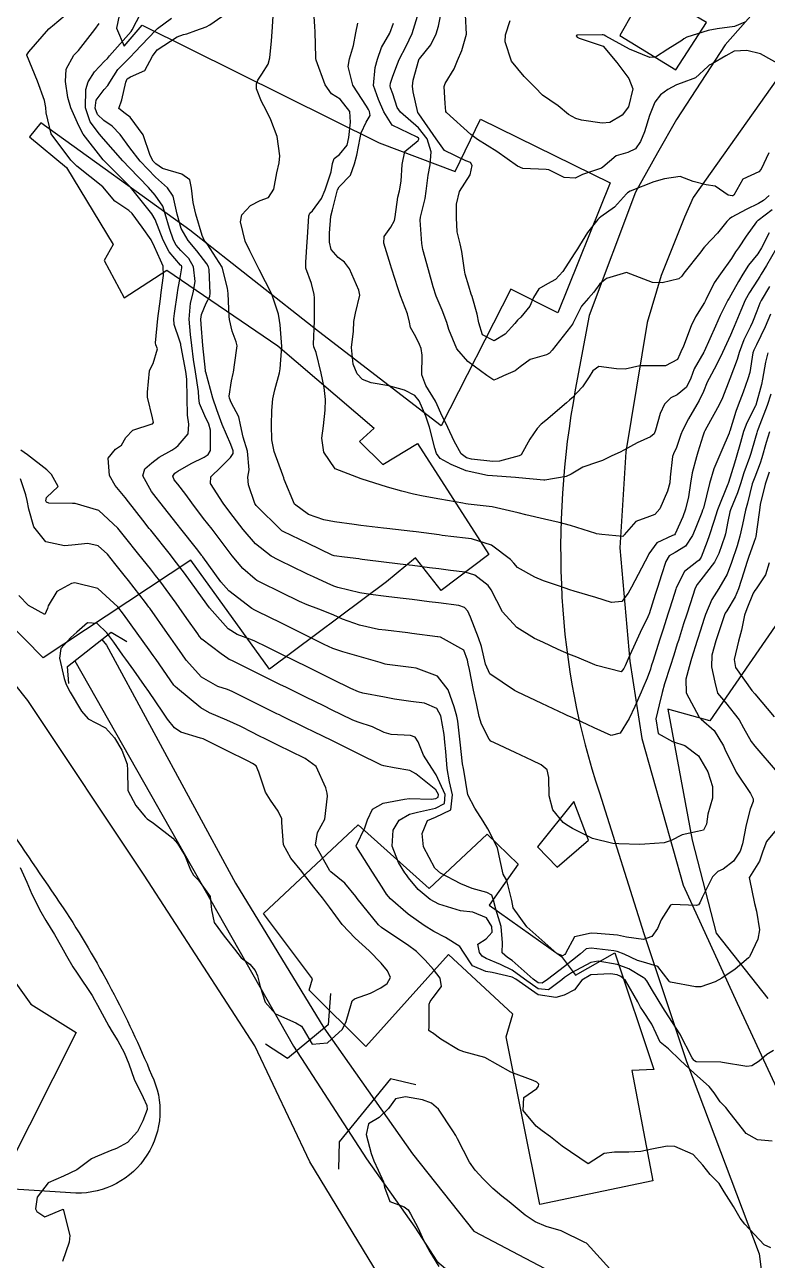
# Model space of a CAD drawing. Header units: metres. Extents: x 318500 to 325275, y 7408834 to 7428799.
# Drawn here: x 323359.7 to 323416.3, y 7419666 to 7419760.2 of the extents above; entities that cross this region are included whole.
import ezdxf

# ---------------------------------------------------------------- set-up
doc = ezdxf.new("R2010")
doc.units = ezdxf.units.M
doc.header["$MEASUREMENT"] = 0
for name, color, linetype in [('Curvas de Nivel 1m', 11, 'Continuous'), ('Curvas de Nivel 5m', 15, 'Continuous'), ('Edificações', 30, 'Continuous'), ('Hidrografia', 140, 'Continuous'), ('Pontes_Viadutos_Tubos', 190, 'Continuous'), ('Vias Primárias', 230, 'Continuous')]:
    doc.layers.add(name, color=color, linetype=linetype)

msp = doc.modelspace()

# ---------------------------------------------------------------- linework, layer by layer
at = {"layer": 'Curvas de Nivel 1m', "flags": 128}
for points, elevation in [([(323416.985, 7419698.837), (323416.23, 7419697.939), (323415.961, 7419697.2), (323415.7, 7419696.456), (323414.93, 7419695.236), (323414.908, 7419695.189), (323414.929, 7419695.062), (323415.323, 7419693.206), (323415.476, 7419692.629), (323415.715, 7419691.202), (323415.569, 7419690.508), (323414.963, 7419689.209), (323414.928, 7419689.14), (323414.858, 7419689.063), (323413.857, 7419688.213), (323412.834, 7419687.512), (323412.31, 7419687.248), (323411.23, 7419686.858), (323410.824, 7419686.855), (323408.909, 7419687.209), (323408.829, 7419687.252), (323408.804, 7419687.29), (323407.96, 7419688.422), (323406.844, 7419688.747), (323406.398, 7419688.88), (323405.372, 7419689.342), (323404.853, 7419689.548), (323404.597, 7419689.609), (323402.857, 7419689.823), (323402.48, 7419689.752), (323402.062, 7419689.382), (323400.84, 7419688.413), (323399.545, 7419687.419), (323399.118, 7419687.134), (323398.826, 7419687.157), (323398.439, 7419687.434), (323396.844, 7419688.863), (323396.484, 7419689.093), (323396.078, 7419689.462), (323396.106, 7419690.216), (323396.009, 7419691.463), (323395.587, 7419692.783), (323395.415, 7419693.472), (323395.283, 7419693.844), (323394.916, 7419694.05), (323393.774, 7419694.353), (323392.922, 7419694.706), (323391.381, 7419695.525), (323390.936, 7419695.915), (323390.072, 7419697.543), (323389.968, 7419698.552), (323390.382, 7419699.539), (323390.993, 7419699.793), (323392.147, 7419700.37), (323392.296, 7419701.517), (323392.052, 7419702.492), (323391.873, 7419703.522), (323391.778, 7419704.804), (323391.709, 7419705.524), (323391.648, 7419706.097), (323391.394, 7419707.527), (323391.099, 7419708.099), (323390.148, 7419708.5), (323389.106, 7419708.627), (323387.875, 7419708.813), (323387.11, 7419708.954), (323385.45, 7419709.272), (323385.116, 7419709.364), (323384.534, 7419709.619), (323383.13, 7419710.315), (323381.852, 7419710.947), (323381.144, 7419711.298), (323380.369, 7419711.678), (323379.156, 7419712.272), (323378.199, 7419712.743), (323377.165, 7419713.254), (323376.833, 7419713.391), (323375.852, 7419713.74), (323375.176, 7419714.168), (323373.758, 7419715.764), (323373.211, 7419716.499), (323372.306, 7419717.784), (323371.851, 7419718.406), (323371.244, 7419719.202), (323370.981, 7419719.538), (323370.768, 7419719.807), (323369.278, 7419721.683), (323369.16, 7419721.831), (323368.661, 7419722.465), (323367.568, 7419723.847), (323367.313, 7419724.174), (323366.567, 7419725.106), (323366.127, 7419725.868), (323366.031, 7419727.189), (323366.581, 7419727.862), (323367.042, 7419728.177), (323367.374, 7419728.758), (323367.912, 7419729.315), (323369.39, 7419729.802), (323369.408, 7419729.811), (323369.429, 7419729.829), (323369.468, 7419729.906), (323369.394, 7419730.263), (323369.026, 7419731.834), (323369.019, 7419732.231), (323369.182, 7419733.833), (323369.245, 7419734.03), (323369.449, 7419734.403), (323369.775, 7419735.516), (323369.657, 7419735.827), (323369.633, 7419735.989), (323369.802, 7419737.825), (323370.006, 7419739.329), (323370.071, 7419739.822), (323370.252, 7419741.107), (323370.206, 7419741.82), (323370.02, 7419742.288), (323369.565, 7419743.308), (323369.304, 7419743.833), (323368.625, 7419744.799), (323367.847, 7419745.848), (323367.602, 7419746.073), (323366.538, 7419746.794), (323365.62, 7419747.88), (323363.643, 7419749.446), (323363.171, 7419749.915), (323361.68, 7419751.93), (323361.285, 7419753.525), (323361.262, 7419753.937), (323361.176, 7419754.47), (323360.631, 7419755.946), (323359.806, 7419757.912), (323359.809, 7419757.959), (323359.973, 7419758.168), (323361.491, 7419759.934), (323361.649, 7419760.064), (323361.783, 7419760.155), (323362.748, 7419760.968)], 731), ([(323416.566, 7419732.059), (323416.282, 7419731.207), (323415.608, 7419729.433), (323415.53, 7419729.218), (323415.494, 7419729.113), (323415.382, 7419728.693), (323415.044, 7419727.544), (323414.936, 7419727.224), (323414.504, 7419726.067), (323414.244, 7419725.231), (323414.024, 7419724.532), (323413.496, 7419723.238), (323413.453, 7419723.094), (323413.297, 7419722.344), (323413.107, 7419721.418), (323413.055, 7419721.243), (323412.603, 7419719.907), (323412.274, 7419719.255), (323411.236, 7419717.892), (323410.945, 7419717.561), (323410.786, 7419717.274), (323410.409, 7419716.081), (323410.152, 7419715.28), (323409.919, 7419714.553), (323409.515, 7419713.287), (323409.433, 7419713.022), (323409.159, 7419712.149), (323408.888, 7419711.294), (323408.462, 7419709.968), (323408.277, 7419709.303), (323408.042, 7419708.37), (323407.791, 7419707.309), (323407.966, 7419706.193), (323409.073, 7419705.573), (323410.014, 7419705.281), (323411.058, 7419704.485), (323411.764, 7419703.259), (323412.123, 7419702.154), (323412.113, 7419701.253), (323411.774, 7419700.034), (323411.656, 7419699.26), (323411.434, 7419698.812), (323410.982, 7419698.711), (323409.813, 7419698.446), (323408.971, 7419698.015), (323408.427, 7419697.839), (323406.966, 7419697.734), (323406.569, 7419697.723), (323404.966, 7419697.767), (323404.52, 7419697.801), (323402.972, 7419698.169), (323401.445, 7419698.931), (323400.987, 7419699.214), (323400.726, 7419699.404), (323399.942, 7419700.358), (323399.658, 7419701.42), (323399.631, 7419702.821), (323399.498, 7419703.423), (323399.045, 7419703.789), (323398.359, 7419704.129), (323397.059, 7419704.735), (323395.491, 7419705.474), (323395.201, 7419705.607), (323395.073, 7419705.741), (323394.496, 7419706.901), (323394.333, 7419707.491), (323394.123, 7419708.476), (323393.888, 7419709.498), (323393.592, 7419711.054), (323393.492, 7419711.505), (323393.429, 7419711.782), (323393.16, 7419712.549), (323391.362, 7419713.528), (323391.17, 7419713.556), (323391.139, 7419713.562), (323389.174, 7419713.814), (323388.884, 7419713.854), (323387.177, 7419714.057), (323386.65, 7419714.123), (323385.182, 7419714.435), (323383.905, 7419714.913), (323383.194, 7419715.224), (323382.093, 7419715.657), (323381.205, 7419716), (323380.626, 7419716.259), (323379.219, 7419716.946), (323377.668, 7419717.713), (323377.373, 7419717.86), (323377.232, 7419717.945), (323376.282, 7419718.776), (323375.476, 7419719.747), (323375.255, 7419720.052), (323373.942, 7419721.763), (323373.292, 7419722.594), (323372.393, 7419723.784), (323371.935, 7419724.409), (323371.324, 7419725.191), (323371.054, 7419725.531), (323370.956, 7419725.806), (323371.105, 7419726.032), (323371.336, 7419726.184), (323372.356, 7419726.773), (323373.353, 7419727.271), (323373.656, 7419727.466), (323373.829, 7419727.765), (323373.832, 7419729.317), (323373.698, 7419729.767), (323373.396, 7419730.417), (323372.988, 7419731.358), (323372.941, 7419731.777), (323372.916, 7419732.279), (323372.69, 7419733.781), (323372.536, 7419734.701), (323372.405, 7419735.786), (323372.31, 7419736.619), (323372.195, 7419737.789), (323372.296, 7419739.001), (323372.494, 7419739.785), (323372.646, 7419740.671), (323372.532, 7419741.785), (323372.185, 7419742.419), (323371.562, 7419743.029), (323371.197, 7419743.436), (323371.014, 7419743.808), (323370.701, 7419744.696), (323370.379, 7419745.818), (323370.181, 7419746.396), (323369.614, 7419747.251), (323369.091, 7419747.835), (323367.642, 7419749.336), (323367.148, 7419749.858), (323365.675, 7419751.542), (323365.368, 7419751.885), (323364.643, 7419752.849), (323364.291, 7419753.901), (323364.314, 7419755.308), (323364.503, 7419755.898), (323364.977, 7419756.656), (323365.754, 7419757.457), (323365.959, 7419757.675), (323366.128, 7419757.874), (323367.779, 7419759.739), (323367.852, 7419759.859), (323368.524, 7419761.124)], 733), ([(323416.455, 7419740.287), (323415.841, 7419739.215), (323415.734, 7419738.999), (323415.508, 7419738.406), (323415.172, 7419737.546), (323415.018, 7419737.225), (323414.505, 7419736.204), (323414.143, 7419735.233), (323413.988, 7419734.709), (323413.44, 7419733.24), (323412.87, 7419731.797), (323412.617, 7419731.252), (323411.678, 7419729.551), (323411.527, 7419729.268), (323411.487, 7419729.17), (323411.384, 7419728.856), (323411.005, 7419727.636), (323410.892, 7419727.277), (323410.565, 7419726.059), (323410.444, 7419725.283), (323410.283, 7419724.244), (323410.062, 7419723.282), (323409.864, 7419722.722), (323409.282, 7419721.408), (323409.227, 7419721.344), (323409.076, 7419721.293), (323407.864, 7419720.718), (323407.259, 7419719.887), (323407.081, 7419719.494), (323406.988, 7419719.324), (323406.712, 7419718.795), (323405.929, 7419717.34), (323405.69, 7419716.876), (323405.213, 7419716.247), (323404.404, 7419716.166), (323403.218, 7419716.567), (323401.571, 7419717.049), (323401.226, 7419717.149), (323400.456, 7419717.412), (323399.531, 7419717.724), (323399.234, 7419717.829), (323398.565, 7419718.108), (323397.244, 7419718.843), (323396.962, 7419719.169), (323396.723, 7419719.458), (323395.266, 7419720.537), (323393.746, 7419721.03), (323393.274, 7419721.09), (323391.51, 7419721.295), (323391.277, 7419721.326), (323389.516, 7419721.556), (323389.28, 7419721.586), (323389.249, 7419721.592), (323387.283, 7419721.822), (323387.025, 7419721.851), (323385.287, 7419722.056), (323384.787, 7419722.118), (323383.29, 7419722.317), (323382.474, 7419722.471), (323381.298, 7419722.884), (323380.233, 7419723.681), (323379.45, 7419725.567), (323379.414, 7419725.689), (323379.333, 7419725.897), (323378.686, 7419727.7), (323378.497, 7419728.579), (323378.473, 7419729.704), (323378.508, 7419730.81), (323378.583, 7419731.702), (323378.725, 7419732.395), (323379.082, 7419733.695), (323379.144, 7419733.995), (323379.262, 7419735.693), (323379.14, 7419737.349), (323379.096, 7419737.696), (323379.017, 7419738.177), (323378.513, 7419739.705), (323377.548, 7419741.574), (323377.469, 7419741.721), (323376.817, 7419742.986), (323376.484, 7419743.736), (323376.12, 7419745.214), (323376.219, 7419745.741), (323376.89, 7419746.452), (323377.617, 7419746.828), (323378.259, 7419747.072), (323378.65, 7419747.705), (323378.884, 7419748.949), (323379.061, 7419749.706), (323379.117, 7419750.247), (323378.905, 7419751.708), (323378.425, 7419752.987), (323378.068, 7419753.716), (323377.717, 7419754.385), (323377.342, 7419755.344), (323377.343, 7419755.726), (323377.438, 7419756.021), (323377.741, 7419756.478), (323378.234, 7419757.233), (323378.342, 7419757.714), (323378.468, 7419759.018), (323378.543, 7419759.712), (323378.611, 7419760.899)], 736), ([(323417.008, 7419743.198), (323416.235, 7419741.888), (323415.827, 7419741.216), (323415.724, 7419741.041), (323415.543, 7419740.75), (323414.933, 7419739.822), (323414.618, 7419739.229), (323414.287, 7419738.454), (323413.776, 7419737.237), (323413.689, 7419737.037), (323413.483, 7419736.563), (323412.888, 7419735.249), (323412.418, 7419734.293), (323411.854, 7419733.264), (323411.717, 7419732.985), (323411.425, 7419732.259), (323411.106, 7419731.583), (323410.926, 7419731.277), (323410.298, 7419730.186), (323409.831, 7419729.293), (323409.701, 7419728.979), (323409.37, 7419727.999), (323409.151, 7419727.514), (323409.063, 7419727.303), (323408.9, 7419725.741), (323408.856, 7419725.305), (323408.681, 7419724.664), (323408.104, 7419723.308), (323407.726, 7419722.891), (323407.301, 7419722.725), (323406.276, 7419722.355), (323405.389, 7419721.348), (323405.35, 7419721.278), (323405.278, 7419721.212), (323403.672, 7419721.366), (323403.281, 7419721.42), (323403.217, 7419721.435), (323401.29, 7419722.052), (323400.429, 7419722.277), (323399.296, 7419722.528), (323397.871, 7419722.875), (323397.304, 7419723.017), (323395.31, 7419723.48), (323393.483, 7419723.678), (323393.312, 7419723.706), (323393.068, 7419723.757), (323391.315, 7419724.052), (323390.051, 7419724.283), (323389.319, 7419724.443), (323388.412, 7419724.665), (323387.324, 7419724.98), (323385.33, 7419725.61), (323383.341, 7419726.377), (323382.461, 7419727.653), (323382.328, 7419728.703), (323382.457, 7419729.654), (323382.586, 7419730.836), (323382.609, 7419731.652), (323382.491, 7419732.587), (323382.262, 7419733.658), (323381.895, 7419735.232), (323381.72, 7419735.666), (323381.684, 7419735.879), (323381.761, 7419737.666), (323381.761, 7419739.421), (323381.747, 7419739.667), (323381.533, 7419740.514), (323381.097, 7419741.675), (323381.09, 7419742.139), (323381.203, 7419743.674), (323381.235, 7419744.013), (323381.334, 7419745.673), (323381.407, 7419745.868), (323381.606, 7419746.057), (323382.293, 7419746.987), (323382.576, 7419747.656), (323383.026, 7419749.031), (323383.132, 7419749.648), (323383.251, 7419750.051), (323383.661, 7419750.35), (323384.252, 7419751.053), (323384.39, 7419751.633), (323384.515, 7419752.815), (323384.46, 7419753.632), (323383.719, 7419754.555), (323383.058, 7419754.984), (323382.574, 7419755.657), (323381.876, 7419757.55), (323381.851, 7419757.669), (323381.852, 7419757.759), (323381.823, 7419759.669), (323381.821, 7419759.71), (323381.787, 7419760.121), (323381.675, 7419761.672)], 737), ([(323416.405, 7419750.473), (323415.84, 7419749.217), (323415.648, 7419749.021), (323414.421, 7419748.453), (323413.738, 7419747.239), (323413.673, 7419747.196), (323413.629, 7419747.187), (323413.306, 7419747.245), (323412.32, 7419747.943), (323411.638, 7419748.04), (323410.637, 7419748.282), (323409.644, 7419748.669), (323408.464, 7419748.49), (323407.64, 7419748.273), (323405.828, 7419747.543), (323405.631, 7419747.415), (323405.565, 7419747.351), (323404.654, 7419746.325), (323403.603, 7419745.585), (323403.485, 7419745.498), (323403.375, 7419745.382), (323402.585, 7419744.39), (323401.964, 7419743.396), (323401.812, 7419743.153), (323401.564, 7419742.761), (323400.698, 7419741.413), (323400.149, 7419740.812), (323399.536, 7419740.484), (323398.872, 7419740.098), (323398.475, 7419739.446), (323398.19, 7419738.769), (323397.497, 7419737.951), (323397.253, 7419737.703), (323397.047, 7419737.464), (323396.299, 7419736.654), (323395.476, 7419736.13), (323394.574, 7419736.587), (323394.3, 7419737.498), (323394.174, 7419738.174), (323393.777, 7419739.506), (323393.72, 7419739.704), (323393.532, 7419740.297), (323393.251, 7419741.22), (323393.194, 7419741.515), (323393.003, 7419742.957), (323392.872, 7419743.52), (323392.648, 7419744.46), (323392.594, 7419745.525), (323392.59, 7419746.551), (323392.832, 7419747.522), (323393.643, 7419748.804), (323393.799, 7419749.508), (323393.653, 7419749.723), (323393.314, 7419749.856), (323391.667, 7419750.65), (323391.032, 7419751.546), (323389.708, 7419753.44), (323389.636, 7419753.561), (323389.282, 7419755.123), (323389.232, 7419755.567), (323389.296, 7419756.007), (323389.718, 7419757.561), (323389.73, 7419757.591), (323389.761, 7419757.632), (323390.623, 7419758.706), (323391.036, 7419759.548), (323391.206, 7419760.136), (323391.488, 7419761.543)], 741), ([(323417.269, 7419757.197), (323415.772, 7419758.025), (323414.738, 7419758.268), (323413.775, 7419758.223), (323413.135, 7419757.884), (323412.082, 7419757.265), (323411.862, 7419757.165), (323411.757, 7419757.051), (323410.822, 7419756.205), (323409.737, 7419755.774), (323409.379, 7419755.66), (323408.715, 7419755.31), (323408.15, 7419754.892), (323407.72, 7419754.329), (323407.319, 7419753.326), (323406.935, 7419752.087), (323406.626, 7419751.336), (323406.233, 7419750.78), (323405.667, 7419750.497), (323404.779, 7419750.248), (323403.755, 7419749.378), (323403.649, 7419749.313), (323402.212, 7419748.827), (323401.641, 7419748.543), (323400.81, 7419748.58), (323399.647, 7419749.171), (323399.426, 7419749.211), (323397.648, 7419749.269), (323397.251, 7419749.464), (323395.666, 7419750.566), (323394.182, 7419751.502), (323393.685, 7419751.864), (323391.834, 7419753.538), (323391.79, 7419753.618), (323391.717, 7419754.245), (323391.657, 7419755.541), (323391.666, 7419755.605), (323391.733, 7419755.751), (323392.412, 7419756.868), (323392.66, 7419757.527), (323393.003, 7419758.29), (323393.353, 7419759.517), (323393.288, 7419761.001)], 742), ([(323416.455, 7419729.204), (323416.201, 7419728.385), (323415.887, 7419727.212), (323415.757, 7419726.811), (323415.338, 7419725.727), (323415.194, 7419725.359), (323415.152, 7419725.222), (323414.779, 7419723.762), (323414.639, 7419723.227), (323414.404, 7419722.118), (323414.209, 7419721.231), (323413.993, 7419720.506), (323413.577, 7419719.235), (323413.241, 7419718.348), (323412.609, 7419717.249), (323412.072, 7419716.402), (323411.586, 7419715.264), (323411.494, 7419714.967), (323411.181, 7419713.984), (323411.006, 7419713.438), (323410.955, 7419713.272), (323410.52, 7419711.913), (323410.34, 7419711.278), (323410.083, 7419710.334), (323410.098, 7419709.28), (323411.092, 7419707.419), (323411.243, 7419707.268), (323412.24, 7419706.411), (323412.964, 7419705.242), (323413.066, 7419704.996), (323413.933, 7419703.227), (323415.016, 7419701.597), (323415.232, 7419701.208), (323415.214, 7419701.002), (323415.002, 7419700.401), (323414.691, 7419699.214), (323414.408, 7419697.779), (323414.236, 7419697.221), (323413.728, 7419696.449), (323412.939, 7419695.846), (323412.533, 7419695.649), (323412.119, 7419695.252), (323411.325, 7419693.675), (323411.153, 7419693.266), (323411.052, 7419693.124), (323410.907, 7419693.074), (323409.047, 7419693.15), (323408.907, 7419693.079), (323408.214, 7419691.976), (323407.928, 7419691.304), (323407.487, 7419690.695), (323406.867, 7419690.463), (323405.557, 7419690.652), (323404.872, 7419690.802), (323403.313, 7419690.926), (323402.874, 7419690.944), (323401.594, 7419690.664), (323400.903, 7419689.399), (323400.849, 7419689.336), (323400.672, 7419689.226), (323400.239, 7419689.409), (323398.868, 7419690.636), (323397.949, 7419691.439), (323396.902, 7419692.887), (323396.82, 7419693.451), (323396.429, 7419694.962), (323396.162, 7419695.462), (323395.921, 7419696.49), (323395.708, 7419697.469), (323394.982, 7419698.918), (323394.63, 7419699.485), (323393.982, 7419700.477), (323393.454, 7419701.503), (323393.149, 7419703.398), (323393.12, 7419703.509), (323393.045, 7419703.875), (323392.87, 7419705.512), (323392.705, 7419707.132), (323392.624, 7419707.515), (323392.41, 7419708.207), (323391.954, 7419709.522), (323391.135, 7419710.561), (323389.524, 7419711.175), (323389.145, 7419711.223), (323387.293, 7419711.443), (323387.148, 7419711.472), (323386.758, 7419711.594), (323385.155, 7419712.066), (323383.931, 7419712.401), (323383.16, 7419712.675), (323382.497, 7419712.983), (323381.17, 7419713.646), (323381.124, 7419713.67), (323379.184, 7419714.615), (323377.425, 7419715.488), (323377.198, 7419715.602), (323376.984, 7419715.723), (323375.22, 7419717.061), (323374.605, 7419717.756), (323373.249, 7419719.649), (323373.196, 7419719.717), (323373.157, 7419719.771), (323372.751, 7419720.284), (323371.567, 7419721.796), (323371.285, 7419722.155), (323369.966, 7419723.82), (323369.679, 7419724.19), (323369.318, 7419724.649), (323368.662, 7419725.837), (323368.808, 7419726.366), (323369.345, 7419726.839), (323369.923, 7419727.25), (323370.879, 7419727.807), (323371.173, 7419727.993), (323371.365, 7419728.138), (323372.127, 7419729.041), (323372.179, 7419729.788), (323372.077, 7419730.47), (323372.055, 7419731.79), (323372.024, 7419733.199), (323371.944, 7419733.792), (323371.588, 7419735.678), (323371.568, 7419735.799), (323371.559, 7419735.887), (323371.474, 7419736.188), (323371.047, 7419737.368), (323371.026, 7419737.807), (323371.081, 7419738.222), (323371.307, 7419739.803), (323371.339, 7419739.987), (323371.539, 7419741.081), (323371.645, 7419741.702), (323371.638, 7419741.799), (323371.607, 7419741.856), (323371.551, 7419741.911), (323370.662, 7419742.914), (323370.218, 7419743.82), (323369.594, 7419745.398), (323369.344, 7419745.833), (323368.239, 7419747.218), (323367.722, 7419747.849), (323367.622, 7419747.959), (323365.697, 7419749.879), (323365.651, 7419749.93), (323364.108, 7419751.904), (323363.951, 7419752.174), (323363.688, 7419752.754), (323363.178, 7419753.915), (323362.934, 7419754.696), (323362.772, 7419755.92), (323362.818, 7419756.845), (323363.396, 7419757.914), (323363.58, 7419758.093), (323363.764, 7419758.286), (323365.014, 7419759.891), (323365.346, 7419760.328)], 732), ([(323416.347, 7419735.207), (323416.151, 7419734.518), (323415.938, 7419733.213), (323415.848, 7419732.8), (323415.425, 7419731.22), (323415.41, 7419731.179), (323414.733, 7419729.89), (323414.485, 7419729.229), (323414.242, 7419728.367), (323413.919, 7419727.234), (323413.788, 7419726.801), (323413.331, 7419725.32), (323413.308, 7419725.262), (323413.302, 7419725.24), (323413.285, 7419725.196), (323412.503, 7419723.252), (323412.21, 7419722.342), (323411.874, 7419721.261), (323411.716, 7419720.821), (323411.256, 7419719.638), (323411.112, 7419719.412), (323410.913, 7419719.273), (323409.992, 7419718.533), (323409.359, 7419717.289), (323409.327, 7419717.19), (323409.224, 7419716.869), (323408.831, 7419715.67), (323408.714, 7419715.297), (323408.345, 7419714.14), (323408.081, 7419713.306), (323407.586, 7419711.745), (323407.452, 7419711.315), (323407.377, 7419711.086), (323407.136, 7419710.396), (323406.816, 7419709.633), (323406.675, 7419709.327), (323406.183, 7419708.255), (323405.766, 7419707.34), (323405.079, 7419706.214), (323404.394, 7419706.04), (323403.083, 7419706.626), (323402.57, 7419706.863), (323401.405, 7419707.395), (323401.092, 7419707.541), (323400.836, 7419707.662), (323399.106, 7419708.474), (323397.207, 7419709.361), (323397.119, 7419709.402), (323397.01, 7419709.452), (323395.139, 7419710.739), (323394.816, 7419711.485), (323394.492, 7419712.819), (323394.279, 7419713.493), (323393.65, 7419715.047), (323393.448, 7419715.506), (323393.204, 7419715.796), (323392.765, 7419715.956), (323391.209, 7419716.153), (323390.516, 7419716.235), (323389.212, 7419716.392), (323388.284, 7419716.504), (323387.216, 7419716.64), (323386.034, 7419716.786), (323385.22, 7419716.92), (323383.536, 7419717.324), (323383.227, 7419717.433), (323382.719, 7419717.648), (323381.694, 7419718.122), (323381.237, 7419718.344), (323379.986, 7419718.939), (323379.246, 7419719.291), (323378.977, 7419719.423), (323378.458, 7419719.702), (323377.264, 7419720.642), (323376.327, 7419721.734), (323375.3, 7419723.072), (323374.796, 7419723.755), (323373.837, 7419725.253), (323373.858, 7419725.765), (323374.612, 7419726.486), (323375.352, 7419727.224), (323375.56, 7419727.544), (323375.554, 7419727.747), (323375.367, 7419728.23), (323374.729, 7419729.757), (323374.3, 7419730.862), (323374.011, 7419731.764), (323373.463, 7419733.747), (323373.458, 7419733.77), (323373.441, 7419733.868), (323373.239, 7419735.773), (323373.115, 7419737.405), (323373.094, 7419737.776), (323373.137, 7419738.134), (323373.509, 7419739.016), (323373.764, 7419739.52), (323373.8, 7419739.767), (323373.73, 7419741.586), (323373.681, 7419741.769), (323373.552, 7419741.996), (323372.784, 7419743.003), (323372.117, 7419743.792), (323371.584, 7419744.713), (323371.283, 7419745.805), (323370.969, 7419747.165), (323370.541, 7419747.816), (323369.632, 7419748.614), (323368.451, 7419749.842), (323367.665, 7419750.853), (323366.934, 7419751.861), (323366.326, 7419752.51), (323365.69, 7419752.929), (323365.213, 7419753.405), (323365.04, 7419753.89), (323365.107, 7419754.491), (323365.721, 7419755.31), (323366.004, 7419755.598), (323366.155, 7419755.874), (323366.771, 7419756.838), (323367.76, 7419757.833), (323368.029, 7419758.114), (323369.668, 7419759.832), (323369.721, 7419759.89), (323369.782, 7419759.946), (323370.855, 7419760.753)], 734), ([(323416.436, 7419744.359), (323415.85, 7419743.216), (323415.565, 7419742.762), (323414.875, 7419741.908), (323414.435, 7419741.231), (323414.111, 7419740.665), (323413.526, 7419739.627), (323413.379, 7419739.385), (323413.294, 7419739.243), (323412.696, 7419738.058), (323412.338, 7419737.257), (323411.47, 7419735.309), (323411.451, 7419735.27), (323410.725, 7419734.007), (323410.46, 7419733.285), (323410.128, 7419732.592), (323409.421, 7419732.014), (323408.943, 7419731.779), (323408.459, 7419731.31), (323408.127, 7419730.589), (323407.783, 7419729.316), (323407.659, 7419729.045), (323407.382, 7419728.817), (323406.361, 7419728.35), (323405.367, 7419727.786), (323405.072, 7419727.646), (323404.43, 7419727.359), (323403.725, 7419726.996), (323403.353, 7419726.874), (323402.237, 7419726.496), (323401.338, 7419725.956), (323400.954, 7419725.787), (323399.331, 7419725.507), (323399.253, 7419725.508), (323397.334, 7419725.687), (323397.088, 7419725.699), (323395.335, 7419725.827), (323394.958, 7419725.863), (323393.341, 7419726.222), (323392.175, 7419726.694), (323391.354, 7419727.148), (323391.064, 7419727.534), (323390.945, 7419727.957), (323390.538, 7419729.543), (323390.244, 7419730.393), (323389.739, 7419731.555), (323389.416, 7419731.96), (323388.619, 7419732.375), (323387.427, 7419732.692), (323386.092, 7419732.941), (323385.434, 7419733.181), (323385.026, 7419733.616), (323384.707, 7419734.365), (323384.594, 7419735.623), (323384.724, 7419736.863), (323384.761, 7419737.621), (323384.887, 7419738.232), (323385.212, 7419739.615), (323385.14, 7419740.001), (323384.442, 7419741.627), (323384.061, 7419742.138), (323383.558, 7419742.481), (323383.021, 7419743.104), (323382.904, 7419743.65), (323382.896, 7419744.334), (323383.002, 7419745.649), (323383.121, 7419746.133), (323383.513, 7419747.642), (323383.632, 7419747.878), (323384.506, 7419748.766), (323384.821, 7419749.628), (323384.999, 7419750.287), (323385.241, 7419751.624), (323385.313, 7419751.997), (323385.698, 7419752.803), (323386.011, 7419753.31), (323385.956, 7419753.616), (323385.877, 7419753.783), (323385.714, 7419754.025), (323384.674, 7419755.631), (323384.333, 7419757.053), (323384.432, 7419757.633), (323384.739, 7419758.667), (323384.913, 7419759.629), (323385.058, 7419760.367)], 738), ([(323416.682, 7419746.136), (323415.602, 7419745.324), (323415.54, 7419745.282), (323415.465, 7419745.221), (323414.695, 7419744.117), (323414.097, 7419743.235), (323413.884, 7419742.92), (323413.562, 7419742.42), (323412.723, 7419741.252), (323412.246, 7419740.553), (323411.615, 7419739.269), (323411.588, 7419739.2), (323411.517, 7419739.058), (323410.828, 7419737.952), (323410.502, 7419737.285), (323409.918, 7419735.737), (323409.707, 7419735.296), (323409.636, 7419735.129), (323409.461, 7419734.698), (323408.533, 7419734.23), (323407.454, 7419734.232), (323406.566, 7419734.221), (323405.449, 7419733.98), (323404.8, 7419734.01), (323403.452, 7419734.17), (323402.995, 7419733.837), (323402.716, 7419733.387), (323402.204, 7419732.616), (323401.416, 7419731.781), (323401.213, 7419731.603), (323400.979, 7419731.406), (323399.396, 7419730.059), (323399.058, 7419729.769), (323398.734, 7419729.437), (323398.182, 7419728.638), (323397.519, 7419727.448), (323397.423, 7419727.386), (323397.359, 7419727.365), (323395.88, 7419726.944), (323395.352, 7419726.925), (323393.741, 7419727.117), (323393.356, 7419727.22), (323392.948, 7419727.514), (323392.411, 7419728.483), (323391.943, 7419729.524), (323391.401, 7419730.629), (323391.128, 7419731.255), (323390.981, 7419731.536), (323390.258, 7419732.717), (323389.959, 7419733.552), (323389.97, 7419735.044), (323389.887, 7419735.554), (323389.778, 7419735.861), (323389.479, 7419736.446), (323389.083, 7419737.163), (323389.011, 7419737.567), (323388.864, 7419738.205), (323388.32, 7419739.578), (323388.116, 7419740.169), (323387.667, 7419741.588), (323387.635, 7419741.673), (323387.553, 7419741.924), (323387.041, 7419743.595), (323387.073, 7419744.102), (323387.588, 7419744.814), (323387.862, 7419745.32), (323387.914, 7419745.585), (323388.123, 7419747.082), (323388.235, 7419747.581), (323388.382, 7419748.323), (323388.439, 7419749.578), (323388.663, 7419750.577), (323389.678, 7419751.412), (323389.724, 7419751.515), (323389.71, 7419751.56), (323389.681, 7419751.6), (323389.583, 7419751.66), (323387.695, 7419752.575), (323387.055, 7419753.6), (323386.646, 7419754.533), (323386.266, 7419755.612), (323386.388, 7419756.972), (323386.562, 7419757.608), (323386.862, 7419758.515), (323387.5, 7419759.594), (323387.798, 7419760.361)], 739), ([(323414.594, 7419760.44), (323413.799, 7419760.113), (323412.463, 7419759.926), (323411.795, 7419759.811), (323410.168, 7419759.294), (323409.928, 7419759.158), (323409.786, 7419759.046), (323408.713, 7419758.373), (323407.767, 7419757.763), (323407.341, 7419757.752), (323405.776, 7419758.391), (323403.98, 7419759.377), (323403.861, 7419759.449), (323403.791, 7419759.462), (323403.71, 7419759.462), (323401.791, 7419759.453), (323401.722, 7419759.401), (323401.788, 7419759.294), (323401.958, 7419759.228), (323403.778, 7419758.597), (323404.83, 7419757.364), (323405.742, 7419756.155), (323406.05, 7419755.345), (323405.716, 7419753.979), (323405.234, 7419753.357), (323404.285, 7419752.787), (323403.7, 7419752.737), (323402.124, 7419752.975), (323401.705, 7419753.09), (323401.122, 7419753.409), (323400.343, 7419754.047), (323399.721, 7419754.494), (323399.158, 7419754.872), (323398.585, 7419755.447), (323397.742, 7419756.286), (323396.786, 7419757.47), (323396.312, 7419758.945), (323396.339, 7419759.475), (323396.695, 7419760.577)], 743), ([(323416.429, 7419726.118), (323416.141, 7419725.208), (323415.752, 7419723.651), (323415.693, 7419723.214), (323415.658, 7419722.862), (323415.429, 7419721.218), (323415.399, 7419721.097), (323415.273, 7419720.746), (323414.873, 7419719.599), (323414.747, 7419719.218), (323414.51, 7419718.488), (323414.098, 7419717.227), (323413.839, 7419716.612), (323413.205, 7419715.544), (323413.082, 7419715.361), (323413.028, 7419715.243), (323412.576, 7419713.853), (323412.382, 7419713.252), (323412.055, 7419712.152), (323412.035, 7419711.257), (323412.288, 7419710.098), (323412.507, 7419709.249), (323413.11, 7419708.561), (323414.146, 7419707.224), (323414.482, 7419706.617), (323415.074, 7419705.585), (323415.342, 7419705.207), (323417.041, 7419703.233)], 731), ([(323416.669, 7419675.093), (323415.555, 7419675.201), (323414.677, 7419675.682), (323413.466, 7419677.229), (323413.136, 7419677.666), (323412.708, 7419678.088), (323412.239, 7419678.771), (323411.873, 7419679.253), (323410.735, 7419680.263), (323409.654, 7419681.281), (323408.763, 7419682.128), (323408.123, 7419682.653), (323407.81, 7419683.304), (323407.498, 7419684.027), (323406.796, 7419685.058), (323406.623, 7419685.323), (323406.425, 7419685.707), (323405.485, 7419687.34), (323405.137, 7419687.649), (323404.834, 7419687.768), (323404.344, 7419687.845), (323402.834, 7419687.783), (323402.161, 7419687.38), (323401.583, 7419686.624), (323400.812, 7419686.225), (323400.176, 7419686.043), (323398.812, 7419686.253), (323397.106, 7419687.447), (323396.832, 7419687.61), (323395.306, 7419687.944), (323394.836, 7419688.037), (323393.814, 7419688.47), (323393.119, 7419689.506), (323392.856, 7419689.941), (323391.754, 7419690.633), (323390.873, 7419691.087), (323390.113, 7419691.542), (323388.893, 7419692.415), (323387.562, 7419693.58), (323387.263, 7419693.934), (323386.919, 7419694.46), (323386.196, 7419695.597), (323384.959, 7419697.552), (323384.927, 7419697.61), (323384.938, 7419697.633), (323384.961, 7419697.664), (323385.6, 7419698.985), (323385.81, 7419699.602), (323386.192, 7419700.404), (323387.003, 7419700.88), (323388.627, 7419701.186), (323389.007, 7419701.215), (323390.658, 7419701.187), (323391.007, 7419701.232), (323391.201, 7419701.336), (323391.211, 7419701.528), (323391.015, 7419701.879), (323389.477, 7419703.11), (323389.037, 7419703.358), (323387.848, 7419703.578), (323387.042, 7419703.713), (323386.868, 7419703.767), (323385.056, 7419704.658), (323383.07, 7419705.64), (323381.721, 7419706.305), (323381.08, 7419706.624), (323379.263, 7419707.513), (323379.089, 7419707.598), (323379.026, 7419707.628), (323378.899, 7419707.693), (323377.103, 7419708.579), (323375.473, 7419709.387), (323375.117, 7419709.533), (323374.388, 7419709.757), (323373.13, 7419710.469), (323371.974, 7419711.788), (323371.635, 7419712.273), (323371.161, 7419712.944), (323370.806, 7419713.445), (323370.553, 7419713.809), (323369.199, 7419715.734), (323369.126, 7419715.831), (323368.858, 7419716.181), (323367.56, 7419717.847), (323367.234, 7419718.266), (323366.529, 7419719.147), (323365.963, 7419719.869), (323365.259, 7419720.507), (323364.483, 7419720.671), (323363.26, 7419720.549), (323362.679, 7419720.496), (323361.263, 7419720.801), (323360.353, 7419721.944), (323359.96, 7419723.291), (323359.844, 7419723.952), (323359.752, 7419724.392), (323359.327, 7419725.619)], 729), ([(323416.558, 7419666.947), (323416.071, 7419667.195), (323414.583, 7419668.766), (323414.24, 7419669.215), (323413.715, 7419670.112), (323413.01, 7419671.234), (323412.865, 7419671.478), (323412.626, 7419671.865), (323411.938, 7419672.555), (323411.374, 7419673.259), (323410.652, 7419674.074), (323409.257, 7419674.688), (323408.661, 7419674.718), (323407.489, 7419674.476), (323406.655, 7419674.306), (323405.736, 7419674.251), (323404.654, 7419674.25), (323403.866, 7419674.144), (323402.64, 7419673.37), (323400.66, 7419674.701), (323399.767, 7419675.414), (323399.125, 7419675.874), (323398.678, 7419676.222), (323397.669, 7419677.44), (323397.729, 7419678.416), (323398.715, 7419679.096), (323398.856, 7419679.29), (323398.876, 7419679.428), (323398.722, 7419679.579), (323398.43, 7419679.728), (323396.733, 7419680.341), (323394.75, 7419681.48), (323393.142, 7419681.893), (323392.755, 7419682.044), (323391.407, 7419682.88), (323390.768, 7419683.345), (323390.647, 7419683.411), (323390.477, 7419683.534), (323390.504, 7419683.804), (323390.519, 7419685.534), (323390.589, 7419685.748), (323390.808, 7419686.047), (323391.45, 7419686.894), (323391.352, 7419687.525), (323390.837, 7419688.182), (323390.201, 7419688.897), (323389.549, 7419689.55), (323388.858, 7419690.065), (323387.495, 7419690.956), (323386.877, 7419691.375), (323386.631, 7419691.592), (323385.438, 7419693.069), (323385.017, 7419693.609), (323384.911, 7419693.758), (323384.071, 7419694.772), (323383.014, 7419695.639), (323382.931, 7419695.721), (323381.845, 7419697.657), (323381.988, 7419698.642), (323382.547, 7419699.647), (323382.763, 7419701.399), (323382.722, 7419701.644), (323382.627, 7419702.035), (323381.896, 7419703.657), (323381.049, 7419704.277), (323379.899, 7419704.84), (323379.063, 7419705.248), (323378.142, 7419705.704), (323377.423, 7419706.064), (323377.075, 7419706.236), (323376.078, 7419706.733), (323375.084, 7419707.198), (323373.743, 7419707.763), (323373.096, 7419708.141), (323371.305, 7419709.609), (323371.12, 7419709.775), (323371.097, 7419709.8), (323371.043, 7419709.88), (323369.677, 7419711.822), (323369.46, 7419712.132), (323369.157, 7419712.559), (323368.245, 7419713.839), (323367.192, 7419715.29), (323366.759, 7419715.857), (323365.221, 7419717.251), (323363.468, 7419717.665), (323363.226, 7419717.624), (323362.115, 7419717.023), (323361.456, 7419715.927), (323361.399, 7419715.726), (323361.19, 7419715.25), (323359.933, 7419715.949), (323359.211, 7419716.722)], 728), ([(323359.322, 7419695.954), (323359.824, 7419694.851), (323360.199, 7419693.941), (323360.89, 7419692.578), (323361.268, 7419691.926), (323361.927, 7419690.857), (323362.466, 7419689.914), (323362.843, 7419689.23), (323363.33, 7419688.397), (323363.655, 7419687.898), (323364.805, 7419686.193), (323364.986, 7419685.877), (323365.204, 7419685.464), (323366.069, 7419683.861), (323366.326, 7419683.417), (323366.759, 7419682.737), (323367.249, 7419681.845), (323367.587, 7419680.988), (323368.017, 7419679.831), (323368.699, 7419678.42), (323368.974, 7419677.817), (323369.001, 7419677.503), (323368.678, 7419676.632), (323368.251, 7419675.826), (323367.507, 7419674.987), (323366.65, 7419674.524), (323366.163, 7419674.342), (323365.03, 7419673.874), (323364.762, 7419673.754), (323364.637, 7419673.66), (323363.619, 7419672.896), (323362.618, 7419672.431), (323361.441, 7419671.918), (323360.599, 7419670.807), (323360.49, 7419669.931), (323360.587, 7419669.729), (323361.188, 7419669.314), (323362.59, 7419669.9), (323363.093, 7419667.895), (323363.054, 7419667.394), (323362.53, 7419665.9)], 728), ([(323404.286, 7419665.353), (323402.559, 7419667.263), (323402.498, 7419667.309), (323402.388, 7419667.373), (323400.573, 7419668.243), (323399.423, 7419668.572), (323398.582, 7419668.93), (323397.831, 7419669.438), (323396.6, 7419670.469), (323396.054, 7419670.907), (323395.358, 7419671.469), (323394.621, 7419672.206), (323394.025, 7419672.883), (323393.572, 7419673.496), (323392.666, 7419675.261), (323392.539, 7419675.511), (323392.321, 7419675.866), (323391.208, 7419677.525), (323390.697, 7419677.987), (323390.008, 7419678.233), (323388.704, 7419678.47), (323387.945, 7419678.328), (323387.412, 7419677.579), (323386.683, 7419676.885), (323385.874, 7419676.402), (323385.71, 7419675.6), (323386.085, 7419674.159), (323386.277, 7419673.594), (323386.629, 7419672.868), (323387.013, 7419671.981), (323387.111, 7419671.582), (323387.509, 7419670.486), (323388.595, 7419670.074), (323388.9, 7419669.863), (323389.081, 7419669.553), (323389.663, 7419668.455), (323390.07, 7419667.537), (323390.547, 7419666.647), (323391.238, 7419665.523)], 727)]:
    msp.add_lwpolyline(points, dxfattribs=dict(at, elevation=elevation))
at = {"layer": 'Curvas de Nivel 1m', "elevation": 727, "flags": 128}
msp.add_lwpolyline([(323365.925, 7419713.869), (323365.18, 7419714.574), (323364.445, 7419714.628), (323363.634, 7419713.903), (323363.166, 7419713.499), (323362.412, 7419712.663), (323362.305, 7419711.918), (323362.663, 7419710.378), (323362.81, 7419709.913), (323363.111, 7419709.335), (323364, 7419707.896), (323364.489, 7419707.294), (323365.081, 7419707.005), (323365.813, 7419706.604), (323366.502, 7419705.859), (323367.056, 7419704.904), (323367.476, 7419703.846), (323367.485, 7419703.394), (323367.533, 7419701.845), (323368.141, 7419700.696), (323368.837, 7419699.832), (323368.988, 7419699.678), (323369.472, 7419699.334), (323370.966, 7419698.193), (323371.318, 7419697.795), (323371.86, 7419696.872), (323372.313, 7419695.779), (323372.525, 7419695.375), (323372.922, 7419695.003), (323373.792, 7419693.761), (323373.911, 7419692.744), (323374.114, 7419691.758), (323374.865, 7419690.728), (323375.669, 7419689.738), (323376.177, 7419689.063), (323376.839, 7419688.596), (323377.23, 7419688.11), (323377.402, 7419687.711), (323377.628, 7419686.898), (323377.998, 7419685.702), (323378.787, 7419684.81), (323380.345, 7419684.106), (323380.773, 7419683.856), (323380.906, 7419683.668), (323381.592, 7419682.491), (323382.759, 7419682.584), (323383.888, 7419683.623), (323384.181, 7419684.217), (323384.57, 7419685.613), (323384.632, 7419685.783), (323384.805, 7419685.944), (323386.028, 7419686.381), (323386.818, 7419686.786), (323387.297, 7419687.109), (323387.554, 7419687.579), (323387.335, 7419688.083), (323386.841, 7419688.671), (323385.933, 7419689.599), (323384.864, 7419690.565), (323383.869, 7419691.625), (323382.9, 7419692.941), (323382.368, 7419693.648), (323381.715, 7419694.455), (323380.928, 7419695.484), (323380.783, 7419695.671), (323379.945, 7419696.68), (323379.394, 7419697.686), (323379.278, 7419699.394), (323379.269, 7419699.687), (323378.996, 7419700.258), (323378.395, 7419701.09), (323378.016, 7419701.705), (323377.51, 7419703.236), (323377.301, 7419703.716), (323377.043, 7419703.905), (323376.689, 7419704.082), (323375.057, 7419704.883), (323373.261, 7419705.768), (323373.071, 7419705.839), (323371.577, 7419706.294), (323371.078, 7419706.616), (323370.546, 7419707.27), (323370.18, 7419707.814), (323369.113, 7419709.385), (323368.798, 7419709.833), (323367.972, 7419711.007), (323367.379, 7419711.848), (323367.153, 7419712.167), (323366.452, 7419713.15)], close=True, dxfattribs=at)
at = {"layer": 'Curvas de Nivel 5m', "flags": 128}
for points, elevation in [([(323416.544, 7419738.165), (323416.133, 7419737.21), (323415.476, 7419735.837), (323415.268, 7419735.426), (323415.203, 7419735.223), (323414.959, 7419733.713), (323414.822, 7419733.226), (323414.447, 7419732.208), (323414.08, 7419731.233), (323413.897, 7419730.743), (323413.43, 7419729.24), (323413.422, 7419729.207), (323413.388, 7419729.102), (323412.826, 7419727.791), (323412.59, 7419727.252), (323412.228, 7419726.376), (323411.879, 7419725.262), (323411.421, 7419723.378), (323411.387, 7419723.269), (323411.368, 7419723.211), (323411.306, 7419723.035), (323410.804, 7419721.758), (323410.602, 7419721.277), (323410.065, 7419720.485), (323409.261, 7419719.994), (323408.814, 7419719.74), (323408.547, 7419719.301), (323408.228, 7419718.293), (323407.92, 7419717.31), (323407.751, 7419716.783), (323407.284, 7419715.319), (323407.266, 7419715.252), (323407.196, 7419715.082), (323406.608, 7419713.899), (323406.341, 7419713.332), (323405.694, 7419711.881), (323405.449, 7419711.346), (323405.356, 7419711.138), (323405.143, 7419710.897), (323403.281, 7419711.369), (323403.151, 7419711.423), (323401.759, 7419711.994), (323401.158, 7419712.24), (323400.35, 7419712.6), (323399.167, 7419713.152), (323398.538, 7419713.436), (323397.182, 7419714.268), (323396.095, 7419715.467), (323395.225, 7419717.145), (323395.009, 7419717.483), (323394.002, 7419718.263), (323393.24, 7419718.492), (323392.134, 7419718.628), (323391.242, 7419718.733), (323390.526, 7419718.824), (323389.244, 7419718.986), (323388.728, 7419719.051), (323387.246, 7419719.23), (323385.395, 7419719.462), (323385.249, 7419719.485), (323385.137, 7419719.5), (323384.041, 7419719.628), (323383.251, 7419719.73), (323383.118, 7419719.776), (323381.265, 7419720.673), (323379.367, 7419721.601), (323379.279, 7419721.649), (323379.222, 7419721.691), (323377.308, 7419723.562), (323377.208, 7419723.722), (323376.737, 7419725.141), (323376.675, 7419725.73), (323376.765, 7419726.302), (323376.639, 7419727.731), (323376.325, 7419728.787), (323376.11, 7419729.739), (323375.982, 7419730.328), (323375.407, 7419731.428), (323375.283, 7419731.751), (323375.263, 7419731.901), (323375.43, 7419733.085), (323375.55, 7419733.637), (323375.573, 7419733.748), (323375.821, 7419735.388), (323375.852, 7419735.744), (323375.792, 7419736.064), (323375.481, 7419736.88), (323375.273, 7419737.752), (323375.261, 7419737.985), (323375.164, 7419739.754), (323375.133, 7419740.147), (323374.707, 7419741.758), (323373.568, 7419743.536), (323373.461, 7419743.664), (323373.379, 7419743.773), (323373.184, 7419744.167), (323372.72, 7419745.783), (323372.512, 7419746.685), (323372.384, 7419747.789), (323372.245, 7419748.407), (323371.636, 7419748.834), (323370.174, 7419749.29), (323369.647, 7419749.636), (323369.461, 7419749.832), (323369.22, 7419750.271), (323368.697, 7419751.84), (323367.693, 7419753.184), (323367.309, 7419753.468), (323366.835, 7419753.863), (323367.052, 7419754.518), (323367.372, 7419755.855), (323367.482, 7419756.106), (323367.736, 7419756.265), (323368.825, 7419756.758), (323369.394, 7419757.834), (323369.765, 7419758.341), (323371.28, 7419759.312), (323371.777, 7419759.502), (323372.021, 7419759.554), (323372.697, 7419759.791), (323373.489, 7419760.079), (323373.787, 7419760.229), (323374.681, 7419760.882)], 735), ([(323416.45, 7419747.208), (323416.008, 7419746.83), (323415.621, 7419746.6), (323414.683, 7419746.161), (323413.605, 7419745.557), (323413.408, 7419745.438), (323413.212, 7419745.246), (323412.498, 7419744.345), (323411.571, 7419743.357), (323411.525, 7419743.316), (323411.477, 7419743.271), (323411.224, 7419742.933), (323409.926, 7419741.294), (323409.77, 7419741.073), (323409.543, 7419740.85), (323408.284, 7419740.567), (323407.539, 7419740.593), (323405.55, 7419741.35), (323404.022, 7419740.893), (323403.537, 7419740.492), (323403.073, 7419739.839), (323402.66, 7419739.389), (323402.128, 7419738.776), (323401.492, 7419737.519), (323401.456, 7419737.435), (323401.434, 7419737.401), (323401.285, 7419737.201), (323399.889, 7419735.424), (323399.694, 7419735.199), (323399.465, 7419735.063), (323398.205, 7419734.702), (323397.45, 7419734.15), (323397.059, 7419733.843), (323396.186, 7419733.469), (323395.689, 7419733.224), (323395.435, 7419733.13), (323394.91, 7419733.488), (323393.456, 7419734.545), (323392.61, 7419735.519), (323392.003, 7419737.007), (323391.856, 7419737.526), (323391.504, 7419738.467), (323391.047, 7419739.545), (323390.816, 7419740.262), (323390.462, 7419741.551), (323390.031, 7419743.09), (323389.944, 7419743.556), (323389.81, 7419745.345), (323389.834, 7419745.558), (323390.189, 7419746.986), (323390.281, 7419747.553), (323390.43, 7419748.764), (323390.573, 7419749.551), (323390.66, 7419750.555), (323390.342, 7419751.553), (323389.692, 7419752.388), (323388.323, 7419753.581), (323388.057, 7419753.929), (323387.724, 7419754.97), (323387.568, 7419755.432), (323387.526, 7419755.593), (323387.546, 7419755.78), (323387.741, 7419756.326), (323388.081, 7419757.26), (323388.212, 7419757.583), (323388.747, 7419758.604), (323389.204, 7419759.569), (323389.81, 7419761.56)], 740), ([(323416.762, 7419682.005), (323416.263, 7419681.689), (323415.683, 7419681.201), (323415.111, 7419680.84), (323414.744, 7419680.796), (323412.891, 7419681.095), (323412.748, 7419681.108), (323410.863, 7419681.153), (323410.749, 7419681.214), (323410.692, 7419681.271), (323410.57, 7419681.454), (323409.63, 7419683.281), (323408.793, 7419684.585), (323408.512, 7419685.011), (323408.339, 7419685.297), (323407.551, 7419686.577), (323407.122, 7419687.316), (323406.986, 7419687.473), (323406.833, 7419687.571), (323405.736, 7419688.234), (323404.842, 7419688.576), (323403.399, 7419688.81), (323402.843, 7419688.717), (323401.368, 7419687.925), (323400.832, 7419687.57), (323400.627, 7419687.403), (323399.597, 7419686.639), (323398.819, 7419686.705), (323397.786, 7419687.44), (323396.837, 7419688.143), (323395.936, 7419688.559), (323394.845, 7419689.022), (323394.56, 7419689.197), (323394.348, 7419689.488), (323394.225, 7419690.124), (323394.866, 7419690.517), (323395.311, 7419691.036), (323395.291, 7419691.474), (323394.89, 7419692.137), (323393.83, 7419692.562), (323392.897, 7419692.654), (323391.256, 7419693.175), (323390.907, 7419693.341), (323390.593, 7419693.535), (323389.661, 7419694.292), (323388.926, 7419695.168), (323388.767, 7419695.401), (323388.658, 7419695.564), (323388.173, 7419696.34), (323387.683, 7419697.579), (323387.758, 7419698.799), (323388.217, 7419699.572), (323388.995, 7419700.02), (323389.625, 7419700.18), (323391, 7419700.49), (323391.674, 7419700.852), (323391.721, 7419701.523), (323391.033, 7419703.039), (323390.708, 7419703.535), (323390.062, 7419704.538), (323389.657, 7419705.551), (323389.428, 7419705.909), (323389.075, 7419706.029), (323387.6, 7419706.107), (323387.077, 7419706.265), (323386.179, 7419706.697), (323385.084, 7419707.046), (323384.672, 7419707.202), (323383.789, 7419707.63), (323383.095, 7419707.972), (323382.466, 7419708.283), (323381.109, 7419708.96), (323379.621, 7419709.685), (323379.124, 7419709.928), (323378.67, 7419710.154), (323377.138, 7419710.916), (323375.447, 7419711.746), (323375.242, 7419711.839), (323375.151, 7419711.894), (323374.641, 7419712.269), (323373.166, 7419713.385), (323372.982, 7419713.587), (323372.849, 7419713.775), (323372.022, 7419714.953), (323371.428, 7419715.797), (323371.205, 7419716.115), (323369.956, 7419717.819), (323369.644, 7419718.233), (323369.239, 7419718.738), (323368.359, 7419719.839), (323367.27, 7419721.209), (323366.755, 7419721.858), (323365.3, 7419723.2), (323363.494, 7419723.72), (323363.307, 7419723.72), (323361.484, 7419723.751), (323361.308, 7419723.818), (323361.273, 7419723.931), (323361.313, 7419724.18), (323362.212, 7419725.03), (323361.697, 7419725.926), (323361.335, 7419726.289), (323359.857, 7419727.448), (323359.358, 7419727.798)], 730), ([(323416.441, 7419719.198), (323416.161, 7419718.281), (323415.443, 7419717.208), (323415.336, 7419717.101), (323415.225, 7419716.896), (323414.725, 7419715.699), (323414.571, 7419715.219), (323414.336, 7419714.07), (323414.111, 7419713.226), (323413.763, 7419711.838), (323413.874, 7419711.229), (323415.124, 7419709.474), (323415.335, 7419709.208), (323416.826, 7419707.461)], 730)]:
    msp.add_lwpolyline(points, dxfattribs=dict(at, elevation=elevation))
at = {"layer": 'Edificações'}
for points in [[(323367.747, 7419765.186), (323366.669, 7419759.987), (323367.245, 7419758.621), (323368.608, 7419760.21), (323386.704, 7419751.24), (323392.486, 7419749.05), (323394.41, 7419753.039), (323404.318, 7419748.18), (323400.326, 7419738.267), (323396.733, 7419740.08), (323391.425, 7419729.662), (323382.061, 7419736.841), (323372.251, 7419744.58), (323360.881, 7419752.752), (323360.01, 7419751.7), (323362.841, 7419749.344), (323366.398, 7419743.47), (323365.716, 7419742.249), (323367.24, 7419739.421), (323370.507, 7419741.524), (323378.969, 7419735.753), (323386.308, 7419729.473), (323385.187, 7419728.451), (323386.965, 7419726.71), (323389.615, 7419728.306), (323395.061, 7419719.846), (323391.431, 7419717.09), (323389.471, 7419719.592), (323387.258, 7419717.743), (323378.317, 7419711.09), (323372.32, 7419719.403), (323361.069, 7419711.958), (323346.646, 7419726.59)], [(323421.871, 7419721.603), (323411.922, 7419707.15), (323408.713, 7419708.031), (323410.559, 7419698.053), (323412.402, 7419690.96), (323416.333, 7419685.976)]]:
    msp.add_lwpolyline(points, dxfattribs=at)
for points in [[(323411.655, 7419760.408), (323407.125, 7419763.099), (323405.044, 7419759.43), (323409.329, 7419756.801), (323411.655, 7419760.408)], [(323358.251, 7419672.771), (323348.211, 7419678.183), (323352.833, 7419687.852), (323350.666, 7419688.502), (323344.671, 7419679.41), (323334.325, 7419686.43), (323346.532, 7419704.542), (323360.125, 7419685.539), (323363.592, 7419683.374), (323358.251, 7419672.771)], [(323401.533, 7419701.007), (323398.781, 7419697.536), (323400.26, 7419695.99), (323402.668, 7419698.052), (323401.533, 7419701.007)], [(323407.562, 7419672.056), (323398.956, 7419670.251), (323396.374, 7419683.06), (323396.89, 7419684.78), (323391.985, 7419689.336), (323385.687, 7419682.306), (323381.361, 7419686.612), (323381.599, 7419687.461), (323377.858, 7419692.46), (323385.094, 7419699.214), (323390.503, 7419694.358), (323394.938, 7419698.516), (323397.295, 7419696.217), (323395.078, 7419693.082), (323400.604, 7419689.163), (323401.666, 7419687.75), (323404.668, 7419689.454), (323407.639, 7419680.549), (323405.967, 7419680.481), (323407.562, 7419672.056)]]:
    msp.add_lwpolyline(points, close=True, dxfattribs=at)
at = {"layer": 'Hidrografia'}
for points in [[(323365.545, 7419713.366), (323365.899, 7419712.922), (323375.728, 7419694.779), (323382.478, 7419683.747), (323389.228, 7419674.123), (323393.921, 7419668.214), (323405.167, 7419662.306), (323418.226, 7419660.885)], [(323363.467, 7419711.734), (323380.162, 7419682.335), (323385.72, 7419673.742), (323389.405, 7419668.533), (323391.089, 7419665.94), (323394.257, 7419663.249), (323397.581, 7419660.955), (323400.533, 7419658.91), (323405.769, 7419657.123), (323437.89, 7419655.241), (323472.032, 7419657.118)]]:
    msp.add_lwpolyline(points, dxfattribs=at)
at = {"layer": 'Pontes_Viadutos_Tubos'}
for points in [[(323363.03, 7419709.988), (323362.911, 7419711.298), (323366.248, 7419713.918), (323367.44, 7419713.204)], [(323382.99, 7419686.356), (323382.814, 7419683.957), (323379.71, 7419681.383), (323378.012, 7419682.495)], [(323389.495, 7419679.38), (323387.562, 7419679.848), (323383.639, 7419675.05), (323383.58, 7419672.944)]]:
    msp.add_lwpolyline(points, dxfattribs=at)
at = {"layer": 'Vias Primárias'}
for points in [[(323463.151, 7419593.445, 0), (323461.926, 7419601.304, 0.173993)], [(323715.644, 7420145.548, 0), (323709.04, 7420132.939)], [(323831.088, 7420001.787, 0), (323833.844, 7420008.443, 0.220888)], [(323421.248, 7419767.964), (323413.089, 7419758.712), (323409.379, 7419753.009), (323407.934, 7419750.468), (323406.255, 7419747.461), (323402.704, 7419738.058), (323401.652, 7419732.387, 0.059764), (323400.638, 7419716.575, 0.066791), (323403.487, 7419701.661), (323406.884, 7419690.931), (323410.124, 7419681.173), (323415.667, 7419666.493), (323415.861, 7419665.108)], [(323299.234, 7419752.343), (323317.935, 7419739.343), (323339.209, 7419722.018, -0.073354), (323353.183, 7419706.741, 0.001166), (323362.59, 7419692.896, -0.046656), (323369.336, 7419680.15, -0.560629), (323363.568, 7419671.121), (323348.841, 7419672.062), (323329.175, 7419673.48), (323320.295, 7419674.084, -0.143559), (323301.039, 7419681.179), (323285.706, 7419694.359)]]:
    msp.add_lwpolyline(points, format="xyb", dxfattribs=at)
for points in [[(323389.511, 7419660.156), (323381.396, 7419673.51), (323377.201, 7419682.361), (323368.762, 7419695.391), (323359.903, 7419708.701), (323352.62, 7419717.807), (323348.017, 7419722.605), (323339.937, 7419730.09), (323329.92, 7419738.304), (323315.101, 7419749.451), (323300.126, 7419759.273)], [(323417.504, 7419756.751), (323410.651, 7419747.067), (323409.979, 7419745.558), (323408.193, 7419741.125), (323407.141, 7419737.52), (323405.516, 7419727.68), (323405.038, 7419720.339), (323405.803, 7419711.702), (323406.728, 7419705.8), (323409.883, 7419694.615), (323413.99, 7419685.627), (323419.702, 7419673.374)]]:
    msp.add_lwpolyline(points, dxfattribs=at)

doc.saveas('drawing.dxf')
